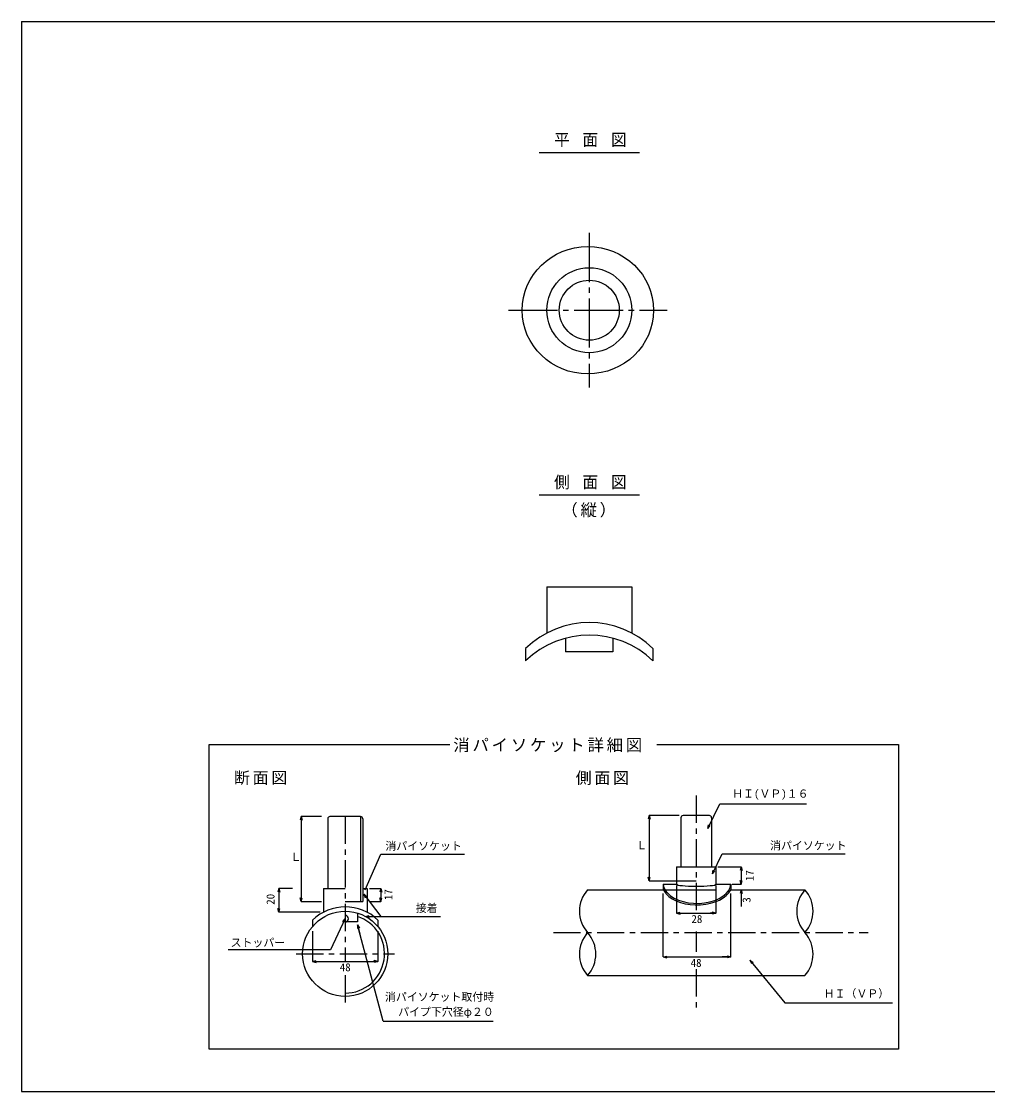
# Model space of a CAD drawing. Units: millimetres on the paper, with parts at other scales. Extents: x -140 to 242, y -97 to 99.
# Drawn here: x -139.9 to 37, y -96.9 to 99.1 of the extents above; entities that cross this region are included whole.
import ezdxf
from ezdxf.enums import TextEntityAlignment as Align

# ---------------------------------------------------------------- set-up
doc = ezdxf.new("R2010")
doc.units = ezdxf.units.MM
doc.linetypes.add('CHAIN1', pattern=[8, 5, -1, 1, -1])
doc.linetypes.add('CHAIN2', pattern=[12, 9, -1, 1, -1])
doc.layers.add('0-0_図面枠', color=7, linetype='Continuous')
doc.layers.add('1-1', color=3, linetype='Continuous')
doc.styles.add('ＭＳ ゴシック', font='')
doc.styles.get('ＭＳ ゴシック').set_extended_font_data('MS Gothic')

msp = doc.modelspace()

# ---------------------------------------------------------------- linework, layer by layer
at = {"layer": '0-0_図面枠', "color": 5}
msp.add_line((-139.949, 99.1), (140.051, 99.1), dxfattribs=at)
msp.add_lwpolyline([(-139.949, 99.1), (-139.949, -96.9), (140.051, -96.9), (140.051, 99.1)], dxfattribs=at)
at = {"layer": '1-1'}
for p, q in [((-45.109, 75.105), (-26.771, 75.105)), ((-45.109, 12.398), (-26.771, 12.398)), ((-43.718, -4.463), (-43.718, -12.916)), ((-43.718, -4.463), (-28.162, -4.463)), ((-28.162, -4.463), (-28.162, -12.916)), ((-40.272, -13.857), (-40.272, -16.376)), ((-31.609, -13.857), (-31.609, -16.376)), ((-47.607, -15.74), (-47.607, -18.029)), ((-31.609, -16.376), (-40.272, -16.376)), ((-24.273, -15.74), (-24.273, -18.029)), ((-83.843, -46.932), (-83.843, -59.703)), ((-77.843, -46.532), (-83.443, -46.532)), ((-77.843, -46.532), (-77.843, -62.103)), ((-77.443, -46.932), (-77.443, -62.103)), ((-19.146, -46.751), (-19.146, -55.758)), ((-13.946, -46.351), (-18.746, -46.351)), ((-13.546, -46.751), (-13.546, -55.758)), ((-19.946, -55.758), (-12.746, -55.758)), ((-19.946, -55.758), (-19.946, -58.924)), ((-12.746, -55.758), (-12.746, -58.924)), ((-84.643, -59.703), (-84.643, -64.05)), ((-84.643, -59.703), (-80.643, -59.703)), ((-77.443, -59.703), (-76.643, -59.703)), ((-76.643, -59.703), (-76.643, -64.05)), ((-36.245, -59.924), (-22.402, -59.924)), ((-34.28, -59.924), (-12.66, -59.924)), ((-22.402, -58.924), (-19.946, -58.924)), ((-22.402, -58.924), (-22.402, -59.924)), ((-12.746, -58.924), (-10.022, -58.924)), ((-10.022, -58.924), (-10.022, -59.924)), ((-10.022, -59.924), (3.552, -59.924)), ((-80.643, -62.103), (-77.443, -62.103)), ((-78.416, -64.19), (-78.416, -65.829)), ((-86.643, -65.502), (-86.643, -66.679)), ((-78.416, -65.829), (-80.643, -65.829)), ((-74.643, -65.502), (-74.643, -66.679)), ((-36.245, -75.648), (3.552, -75.648)), ((-34.28, -75.648), (-12.66, -75.648))]:
    msp.add_line(p, q, dxfattribs=at)
at = {"layer": '1-1', "color": 7, "linetype": 'CHAIN2'}
for p, q in [((-35.94, 60.373), (-35.94, 32.039)), ((-50.738, 46.206), (-21.665, 46.206))]:
    msp.add_line(p, q, dxfattribs=at)
at = {"layer": '1-1', "color": 7}
for p, q in [((-23.553, -33.327), (20.716, -33.327)), ((-14.246, -48.703), (-12.046, -44.18)), ((-12.046, -44.18), (3.843, -44.18)), ((-14.246, -48.703), (-14.113, -48.016)), ((-14.246, -48.703), (-13.788, -48.175)), ((-13.378, -57.004), (-11.597, -53.343)), ((-11.597, -53.343), (10.934, -53.343)), ((-13.378, -57.004), (-13.245, -56.316)), ((-13.378, -57.004), (-12.919, -56.475)), ((-77.252, -60.751), (-74.107, -64.826)), ((-77.252, -60.751), (-76.695, -61.176)), ((-77.252, -60.751), (-76.982, -61.397)), ((-8.133, -59.924), (-8.133, -60.607)), ((-76.936, -64.826), (-76.26, -64.645)), ((-12.746, -64.224), (-13.822, -64.224)), ((-80.679, -65.205), (-81.127, -65.743)), ((-80.679, -65.205), (-80.798, -65.894)), ((-78.401, -66.356), (-78.051, -66.962)), ((-78.401, -66.356), (-78.401, -67.056)), ((-76.936, -64.826), (-63.167, -64.826)), ((-76.936, -64.826), (-76.26, -65.007)), ((-10.022, -72.248), (-11.609, -72.248)), ((-86.643, -73.062), (-85.869, -73.062)), ((-74.643, -73.062), (-75.501, -73.062)), ((-6.527, -72.823), (-5.958, -73.231)), ((-6.527, -72.823), (-6.239, -73.461)), ((-73.679, -83.98), (-53.521, -83.98))]:
    msp.add_line(p, q, dxfattribs=at)
at = {"layer": '1-1', "color": 7, "linetype": 'CHAIN1'}
for p, q in [((-16.346, -42.694), (-16.346, -63.992)), ((-80.643, -46.532), (-80.643, -72.957)), ((-42.525, -67.786), (15.141, -67.786)), ((-16.346, -67.606), (-16.346, -71.303)), ((-89.643, -71.663), (-71.643, -71.663)), ((-80.643, -75.586), (-80.643, -80.663)), ((-16.346, -74.496), (-16.346, -81.713))]:
    msp.add_line(p, q, dxfattribs=at)
at = {"layer": '1-1', "color": 4}
for p, q in [((-88.701, -46.532), (-88.882, -47.209)), ((-88.701, -46.532), (-88.701, -62.103)), ((-85.017, -46.532), (-88.701, -46.532)), ((-88.701, -46.532), (-88.52, -47.209)), ((-24.999, -46.351), (-25.18, -47.027)), ((-19.467, -46.351), (-24.999, -46.351)), ((-24.999, -46.351), (-24.999, -58.275)), ((-24.999, -46.351), (-24.818, -47.027)), ((-8.133, -55.758), (-8.314, -56.434)), ((-8.133, -55.758), (-7.952, -56.434)), ((-24.999, -58.275), (-25.18, -57.599)), ((-24.999, -58.275), (-24.818, -57.599)), ((-24.999, -58.275), (-16.346, -58.275)), ((-8.133, -58.924), (-8.314, -58.248)), ((-8.133, -58.924), (-7.952, -58.248)), ((-92.777, -59.703), (-92.958, -60.379)), ((-92.777, -59.703), (-92.596, -60.379)), ((-76.19, -59.703), (-74.141, -59.703)), ((-74.141, -59.703), (-74.323, -60.379)), ((-74.141, -59.703), (-74.141, -62.103)), ((-74.141, -59.703), (-73.96, -60.379)), ((-22.402, -72.248), (-22.402, -60.612)), ((-19.946, -59.164), (-19.946, -64.224)), ((-12.746, -59.164), (-12.746, -64.224)), ((-10.022, -72.248), (-10.022, -60.612)), ((-9.75, -58.924), (-8.133, -58.924)), ((-8.133, -59.924), (-8.314, -60.6)), ((-8.133, -59.924), (-7.952, -60.6)), ((-8.133, -59.924), (-8.133, -63.017)), ((-88.701, -62.103), (-88.882, -61.426)), ((-88.701, -62.103), (-88.52, -61.426)), ((-88.701, -62.103), (-85.017, -62.103)), ((-76.19, -62.103), (-74.141, -62.103)), ((-74.141, -62.103), (-74.323, -61.426)), ((-74.141, -62.103), (-73.96, -61.426)), ((-92.777, -64.05), (-92.958, -63.374)), ((-92.777, -64.05), (-92.596, -63.374)), ((-85.222, -64.05), (-92.777, -64.05)), ((-19.946, -64.224), (-19.27, -64.043)), ((-19.946, -64.224), (-12.746, -64.224)), ((-19.946, -64.224), (-19.27, -64.406)), ((-12.746, -64.224), (-13.423, -64.043)), ((-12.746, -64.224), (-13.423, -64.406)), ((-74.643, -67.538), (-74.643, -73.062)), ((-22.402, -72.248), (-21.726, -72.067)), ((-22.402, -72.248), (-10.022, -72.248)), ((-22.402, -72.248), (-21.726, -72.429)), ((-10.022, -72.248), (-10.698, -72.067)), ((-10.022, -72.248), (-10.698, -72.429)), ((-86.643, -73.062), (-85.967, -72.881)), ((-86.643, -73.062), (-85.967, -73.244)), ((-74.643, -73.062), (-75.319, -72.881)), ((-74.643, -73.062), (-75.319, -73.244))]:
    msp.add_line(p, q, dxfattribs=at)
at = {"layer": '1-1', "color": 7}
for points in [[(20.716, -33.327), (20.716, -89.1), (-105.543, -89.1), (-105.543, -33.327), (-61.504, -33.327)], [(-77.006, -59.978), (-74.126, -53.445), (-58.811, -53.445)], [(-80.679, -65.205), (-83.32, -70.927), (-102.072, -70.927)], [(-73.679, -83.98), (-78.401, -66.356), (-77.965, -67.983)], [(-6.527, -72.823), (-0.126, -80.646), (19.611, -80.646)]]:
    msp.add_lwpolyline(points, dxfattribs=at)
at = {"layer": '1-1', "color": 4}
for points in [[(-12.405, -55.758), (-8.133, -55.758), (-8.133, -58.924)], [(-90.287, -59.703), (-92.777, -59.703), (-92.777, -64.05)], [(-86.643, -67.538), (-86.643, -73.062), (-74.643, -73.062)]]:
    msp.add_lwpolyline(points, dxfattribs=at)
at = {"layer": '1-1'}
for centre, radius in [((-35.94, 46.206), 7.778), ((-35.94, 46.206), 5.5), ((-80.643, -71.663), 7.8)]:
    msp.add_circle(centre, radius, dxfattribs=at)
for centre, radius, start, end in [((-35.94, -27.72), 16.722, 45.75928, 134.24072), ((-35.94, -30.009), 16.722, 45.75928, 134.24072), ((-83.443, -46.932), 0.4, 90, 180), ((-77.843, -46.932), 0.4, 0, 90), ((-18.746, -46.751), 0.4, 90, 180), ((-13.946, -46.751), 0.4, 0, 90), ((-31.85, -63.855), 5.896, 138.18999, 221.81), ((7.947, -63.855), 5.896, 138.18999, 221.81), ((-0.843, -63.855), 5.896, 318.18999, 41.81), ((-80.643, -71.663), 8.6, 45.75928, 134.24072), ((-80.643, -65.229), 0.6, 270, 90), ((-80.643, -71.663), 7.2, 270, 71.97754), ((-31.85, -71.717), 5.896, 138.18999, 221.81), ((-40.64, -71.717), 5.896, 318.18999, 41.81), ((-0.843, -71.717), 5.896, 318.18999, 41.81)]:
    msp.add_arc(centre, radius, start, end, dxfattribs=at)
msp.add_ellipse((-36.201, 46.206), major_axis=(12.036, 0), ratio=0.969509, dxfattribs=at)
for centre, major_axis, ratio, start_param, end_param in [((-16.212, -58.714), (6.2, 0), 0.6, 3.1979403, 3.6333511), ((-16.212, -58.714), (6.492, 0), 0.618003, 3.4478121, 3.6333511), ((-16.212, -58.714), (6.492, 0), 0.618003, 3.6474485, 5.9769659), ((-16.212, -58.714), (6.2, 0), 0.6, 3.6333511, 3.6336015), ((-16.212, -58.714), (6.2, 0), 0.6, 3.6336015, 3.6474485), ((-16.212, -58.714), (6.2, 0), 0.6, 3.6474485, 6.2268377), ((-16.346, -58.924), (3.6, 0), 0.1, 3.1415927, 6.2831853)]:
    msp.add_ellipse(centre, major_axis=major_axis, ratio=ratio, start_param=start_param, end_param=end_param, dxfattribs=at)

# ---------------------------------------------------------------- texts
at = {"layer": '1-1', "color": 4, "style": 'ＭＳ ゴシック'}
for s, p in [('ＨＩ(ＶＰ)１６', (-9.777, -43.513)), ('消パイソケット', (-2.826, -53.017)), ('消パイソケット', (-73.283, -53.094)), ('Ｌ', (-27.322, -52.959)), ('Ｌ', (-90.677, -55.08)), ('接着', (-67.733, -64.475)), ('28', (-17.233, -66.462)), ('ストッパー', (-101.631, -70.795)), ('48', (-81.633, -75.306)), ('48', (-17.377, -74.499)), ('ＨＩ（ＶＰ）', (6.986, -80.113)), ('消パイソケット取付時', (-73.366, -80.731)), ('パイプ下穴径φ２０', (-70.949, -83.471))]:
    msp.add_text(s, height=1.466, dxfattribs=at).set_placement(p, align=Align.BOTTOM_LEFT)
for s, p in [('17', (-5.393, -58.353)), ('17', (-71.556, -61.836)), ('20', (-93.154, -62.677)), ('3', (-5.967, -62.3))]:
    msp.add_text(s, height=1.466, rotation=90, dxfattribs=at).set_placement(p, align=Align.BOTTOM_LEFT)
at = {"layer": '1-1', "color": 7, "attachment_point": 7, "style": 'ＭＳ ゴシック'}
for s, insert, char_height in [('\\T1.22;\\W0.95;平\\~面\\~図', (-42.391, 76.087), 2.199), ('\\T1.22;\\W0.95;側\\~面\\~図', (-42.391, 13.38), 2.199), ('\\T1.17;（縦）', (-41.056, 8.238), 2.199), ('\\T1.17;消パイソケット詳細図', (-60.838, -34.752), 2.199), ('\\T1.17;断面図', (-101.008, -40.745), 2.14), ('\\T1.17;側面図', (-38.423, -40.745), 2.14)]:
    msp.add_mtext(s, dxfattribs=dict(at, insert=insert, char_height=char_height))

doc.saveas('drawing.dxf')
